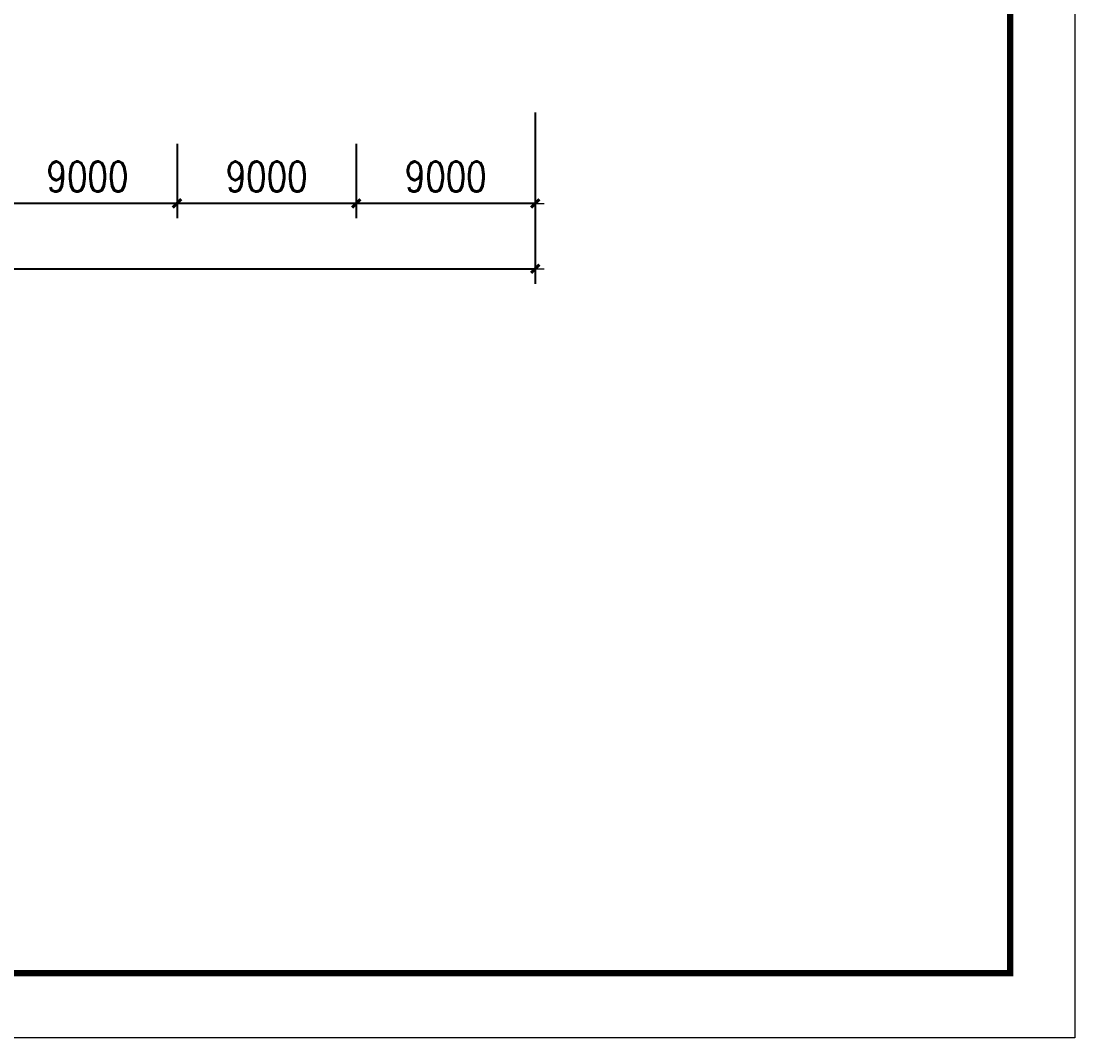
# Model space of a CAD drawing. Extents: x 5719244 to 11985375, y 1211094 to 3157953.
# Drawn here: x 11932429 to 11985375, y 2964819 to 3015906 of the extents above; entities that cross this region are included whole.
import ezdxf

# ---------------------------------------------------------------- set-up
doc = ezdxf.new("R2010")
doc.units = 0
doc.header["$LTSCALE"] = 500
doc.header["$MEASUREMENT"] = 0
doc.layers.get('0').update_dxf_attribs({"linetype": 'CONTINUOUS', "lineweight": 0})
doc.layers.get('DEFPOINTS').update_dxf_attribs({"linetype": 'CONTINUOUS', "lineweight": 0})
doc.layers.add('PUB_DIM', color=3, linetype='CONTINUOUS', lineweight=0)
doc.styles.add('DIM_FONT', font='SIMPLEX.shx', dxfattribs={"width": 0.8})
doc.dimstyles.new('DIMN300-X', dxfattribs={"dimscale": 3, "dimtxt": 500, "dimasz": 1, "dimexe": 250, "dimexo": 0, "dimgap": 200, "dimtad": 1, "dimdec": 0, "dimzin": 0, "dimdsep": 46, "dimtxsty": 'DIM_FONT', "dimblk": '_DIMX', "dimblk1": '_DIMX', "dimblk2": '_DIMX', "dimsah": 1, "dimcen": 0, "dimdle": 187.057091, "dimclrd": 3, "dimclre": 3, "dimclrt": 7, "dimadec": 0, "dimazin": 0, "dimtfac": 2.166667, "dimtdec": 0, "dimtix": 1, "dimtmove": 2, "dimatfit": 3, "dimldrblk": '_DIMX', "dimfxl": 1, "dimtolj": 1, "dimtzin": 0, "dimarcsym": 0})

# ---------------------------------------------------------------- blocks, each defined once
blk = doc.blocks.new('_DIMX')
blk.add_line((-150, 0), (150, 0))
at = {"const_width": 50}
blk.add_lwpolyline([(-70, -70), (70, 70)], dxfattribs=at)
blk = doc.blocks.new('*D285')
at = {"layer": 'DEFPOINTS', "color": 0, "transparency": 16777216}
for p in [(11931264, 3009747), (11940264, 3009747), (11931264, 3006747)]:
    blk.add_point(p, dxfattribs=at)
at = {"layer": 'PUB_DIM', "color": 3, "lineweight": -2, "transparency": 16777216}
for p, q in [((11931264, 3009747), (11931264, 3005997)), ((11940264, 3009747), (11940264, 3005997)), ((11940261, 3006747), (11931267, 3006747))]:
    blk.add_line(p, q, dxfattribs=at)
at = {"layer": 'PUB_DIM', "color": 3, "lineweight": -2, "transparency": 16777216, "xscale": 3, "yscale": 3, "zscale": 3, "rotation": 180}
blk.add_blockref('_DIMX', (11931264, 3006747), dxfattribs=at)
at = {"layer": 'PUB_DIM', "color": 3, "lineweight": -2, "transparency": 16777216, "xscale": 3, "yscale": 3, "zscale": 3}
blk.add_blockref('_DIMX', (11940264, 3006747), dxfattribs=at)
at = {"layer": 'PUB_DIM', "color": 7, "transparency": 16777216, "insert": (11935764, 3008097), "char_height": 1500, "attachment_point": 5, "style": 'DIM_FONT'}
blk.add_mtext('\\A1;9000', dxfattribs=at)
blk = doc.blocks.new('*D287')
at = {"layer": 'DEFPOINTS', "color": 0, "transparency": 16777216}
for p in [(11940264, 3009747), (11949264, 3009747), (11940264, 3006747)]:
    blk.add_point(p, dxfattribs=at)
at = {"layer": 'PUB_DIM', "color": 3, "lineweight": -2, "transparency": 16777216}
for p, q in [((11940264, 3009747), (11940264, 3005997)), ((11949264, 3009747), (11949264, 3005997)), ((11949261, 3006747), (11940267, 3006747))]:
    blk.add_line(p, q, dxfattribs=at)
at = {"layer": 'PUB_DIM', "color": 3, "lineweight": -2, "transparency": 16777216, "xscale": 3, "yscale": 3, "zscale": 3, "rotation": 180}
blk.add_blockref('_DIMX', (11940264, 3006747), dxfattribs=at)
at = {"layer": 'PUB_DIM', "color": 3, "lineweight": -2, "transparency": 16777216, "xscale": 3, "yscale": 3, "zscale": 3}
blk.add_blockref('_DIMX', (11949264, 3006747), dxfattribs=at)
at = {"layer": 'PUB_DIM', "color": 7, "transparency": 16777216, "insert": (11944764, 3008097), "char_height": 1500, "attachment_point": 5, "style": 'DIM_FONT'}
blk.add_mtext('\\A1;9000', dxfattribs=at)
blk = doc.blocks.new('*D288')
at = {"layer": 'DEFPOINTS', "color": 0, "transparency": 16777216}
for p in [(11753189, 3011309), (11958264, 3011309), (11958264, 3003463)]:
    blk.add_point(p, dxfattribs=at)
at = {"layer": 'PUB_DIM', "color": 3, "lineweight": -2, "transparency": 16777216}
for p, q in [((11753189, 3011309), (11753189, 3002713)), ((11958264, 3011309), (11958264, 3002713)), ((11753192, 3003463), (11958261, 3003463))]:
    blk.add_line(p, q, dxfattribs=at)
at = {"layer": 'PUB_DIM', "color": 3, "lineweight": -2, "transparency": 16777216, "xscale": 3, "yscale": 3, "zscale": 3, "rotation": 180}
blk.add_blockref('_DIMX', (11753189, 3003463), dxfattribs=at)
at = {"layer": 'PUB_DIM', "color": 3, "lineweight": -2, "transparency": 16777216, "xscale": 3, "yscale": 3, "zscale": 3}
blk.add_blockref('_DIMX', (11958264, 3003463), dxfattribs=at)
at = {"layer": 'PUB_DIM', "color": 7, "transparency": 16777216, "insert": (11855726, 3004813), "char_height": 1500, "attachment_point": 5, "style": 'DIM_FONT'}
blk.add_mtext('\\A1;205075', dxfattribs=at)
blk = doc.blocks.new('*D281')
at = {"layer": 'DEFPOINTS', "color": 0, "transparency": 16777216}
for p in [(11949264, 3009747), (11958264, 3009747), (11949264, 3006747)]:
    blk.add_point(p, dxfattribs=at)
at = {"layer": 'PUB_DIM', "color": 3, "lineweight": -2, "transparency": 16777216}
for p, q in [((11949264, 3009747), (11949264, 3005997)), ((11958264, 3009747), (11958264, 3005997)), ((11958261, 3006747), (11949267, 3006747))]:
    blk.add_line(p, q, dxfattribs=at)
at = {"layer": 'PUB_DIM', "color": 3, "lineweight": -2, "transparency": 16777216, "xscale": 3, "yscale": 3, "zscale": 3, "rotation": 180}
blk.add_blockref('_DIMX', (11949264, 3006747), dxfattribs=at)
at = {"layer": 'PUB_DIM', "color": 3, "lineweight": -2, "transparency": 16777216, "xscale": 3, "yscale": 3, "zscale": 3}
blk.add_blockref('_DIMX', (11958264, 3006747), dxfattribs=at)
at = {"layer": 'PUB_DIM', "color": 7, "transparency": 16777216, "insert": (11953764, 3008097), "char_height": 1500, "attachment_point": 5, "style": 'DIM_FONT'}
blk.add_mtext('\\A1;9000', dxfattribs=at)

msp = doc.modelspace()

# ---------------------------------------------------------------- linework, layer by layer
at = {"color": 4}
msp.add_lwpolyline([(11711931.4, 2964819.4), (11711931.4, 3157952.8), (11985374.5, 3157952.8), (11985374.5, 2964819.4)], close=True, dxfattribs=at)
at = {"color": 4, "const_width": 325.1}
msp.add_lwpolyline([(11715182.8, 2968070.8), (11982123.1, 2968070.8), (11982123.1, 3154701.4), (11715182.8, 3154701.4)], close=True, dxfattribs=at)

# ---------------------------------------------------------------- dimensions: what is measured, and where the dimension line sits
at = {"layer": 'PUB_DIM'}
dim = msp.add_linear_dim(base=(11958263.7, 3003463), p1=(11753188.7, 3011308.6), p2=(11958263.7, 3011308.6), dimstyle='DIMN300-X', dxfattribs=at)
dim.commit()
dim.dimension.update_dxf_attribs({"geometry": '*D288', "text_midpoint": (11855726.2, 3004813)})
for p1, p2, picture, middle in [((11940263.7, 3009746.9), (11931263.7, 3009746.9), '*D285', (11935763.7, 3008096.9)), ((11949263.7, 3009746.9), (11940263.7, 3009746.9), '*D287', (11944763.7, 3008096.9)), ((11958263.7, 3009746.9), (11949263.7, 3009746.9), '*D281', (11953763.7, 3008096.9))]:
    dim = msp.add_aligned_dim(p1=p1, p2=p2, distance=3000, dimstyle='DIMN300-X', dxfattribs=at)
    dim.commit()
    dim.dimension.update_dxf_attribs({"geometry": picture, "text_midpoint": middle})

doc.saveas('drawing.dxf')
